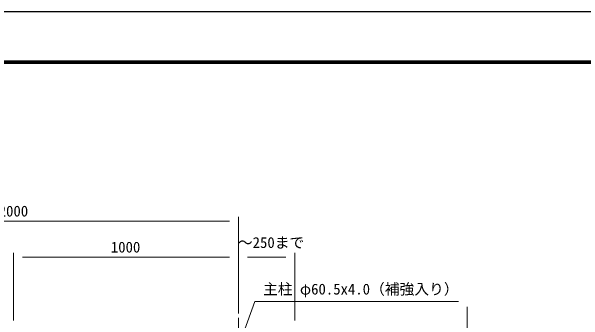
# Model space of a CAD drawing. Units: millimetres, scale not verified. Extents: x -4200 to 4200, y -2970 to 2970.
# Drawn here: x -1896 to 646, y 1597 to 2970 of the extents above; entities that cross this region are included whole.
import ezdxf
from ezdxf.enums import TextEntityAlignment as Align

# ---------------------------------------------------------------- set-up
doc = ezdxf.new("R2010")
doc.units = ezdxf.units.MM
doc.header["$LTSCALE"] = 10
doc.linetypes.add('USER1', pattern=[50.8, 31.75, -6.35, 6.35, -6.35])
for name, color, linetype, lineweight in [('0-0_D-TTL', 7, 'Continuous', 25), ('0-4_D-BMK', 2, 'USER1', 13), ('0-5_D-STR-DIM', 7, 'Continuous', 13), ('0-8_D-STR-TXT', 7, 'Continuous', 13)]:
    doc.layers.add(name, color=color, linetype=linetype, lineweight=lineweight)
doc.styles.add('ＭＳ ゴシック', font='')
doc.styles.get('ＭＳ ゴシック').set_extended_font_data('MS Gothic')

msp = doc.modelspace()

# ---------------------------------------------------------------- linework, layer by layer
at = {"layer": '0-0_D-TTL', "color": 2}
msp.add_lwpolyline([(-4200, 2970), (4200, 2970), (4200, -2970), (-4200, -2970)], close=True, dxfattribs=at)
at = {"layer": '0-0_D-TTL'}
for points in [[(-3930, 2750), (3930, 2750), (3930, -2750), (-3930, -2750)], [(-3927.5, 2747.5), (3927.5, 2747.5), (3927.5, -2747.5), (-3927.5, -2747.5)], [(-3925, 2745), (3925, 2745), (3925, -2745), (-3925, -2745)], [(-3922.5, 2742.5), (3922.5, 2742.5), (3922.5, -2742.5), (-3922.5, -2742.5)], [(-3920, 2740), (3920, 2740), (3920, -2740), (-3920, -2740)]]:
    msp.add_lwpolyline(points, close=True, dxfattribs=at)
at = {"layer": '0-4_D-BMK'}
for p, q in [((129.58, 1657.78), (129.58, -758.52)), ((-887.26, 1608.78), (-887.26, -807.52)), ((129.58, 1608.78), (129.58, -757.52))]:
    msp.add_line(p, q, dxfattribs=at)
at = {"layer": '0-5_D-STR-DIM'}
for p, q in [((-2847.26, 2037.97), (-927.26, 2037.97)), ((-887.26, 1628.78), (-887.26, 2057.97)), ((-1887.26, 1597.15), (-1887.26, 1897.97)), ((-1887.26, 1597.65), (-1887.26, 1897.97)), ((-887.26, 1628.78), (-887.26, 1897.97)), ((-887.26, 1628.78), (-887.26, 1897.97)), ((-637.26, 1597.65), (-637.26, 1897.97)), ((-1847.26, 1877.97), (-927.26, 1877.97)), ((-847.26, 1877.97), (-677.26, 1877.97))]:
    msp.add_line(p, q, dxfattribs=at)
at = {"layer": '0-8_D-STR-TXT'}
msp.add_lwpolyline([(90.51, 1682.24), (-813.93, 1682.24), (-886.23, 1484.53)], dxfattribs=at)

# ---------------------------------------------------------------- texts
at = {"layer": '0-5_D-STR-DIM', "style": 'ＭＳ ゴシック'}
for s, p in [('2000', (-1952.51, 2044.72)), ('～250まで', (-889.86, 1905.07)), ('1000', (-1454.16, 1884.72))]:
    msp.add_text(s, height=48.09, dxfattribs=at).set_placement(p, align=Align.BOTTOM_LEFT)
at = {"layer": '0-8_D-STR-TXT', "style": 'ＭＳ ゴシック'}
msp.add_text('主柱 φ60.5x4.0（補強入り）', height=48.09, dxfattribs=at).set_placement((-778.03, 1698.25), align=Align.BOTTOM_LEFT)

doc.saveas('drawing.dxf')
